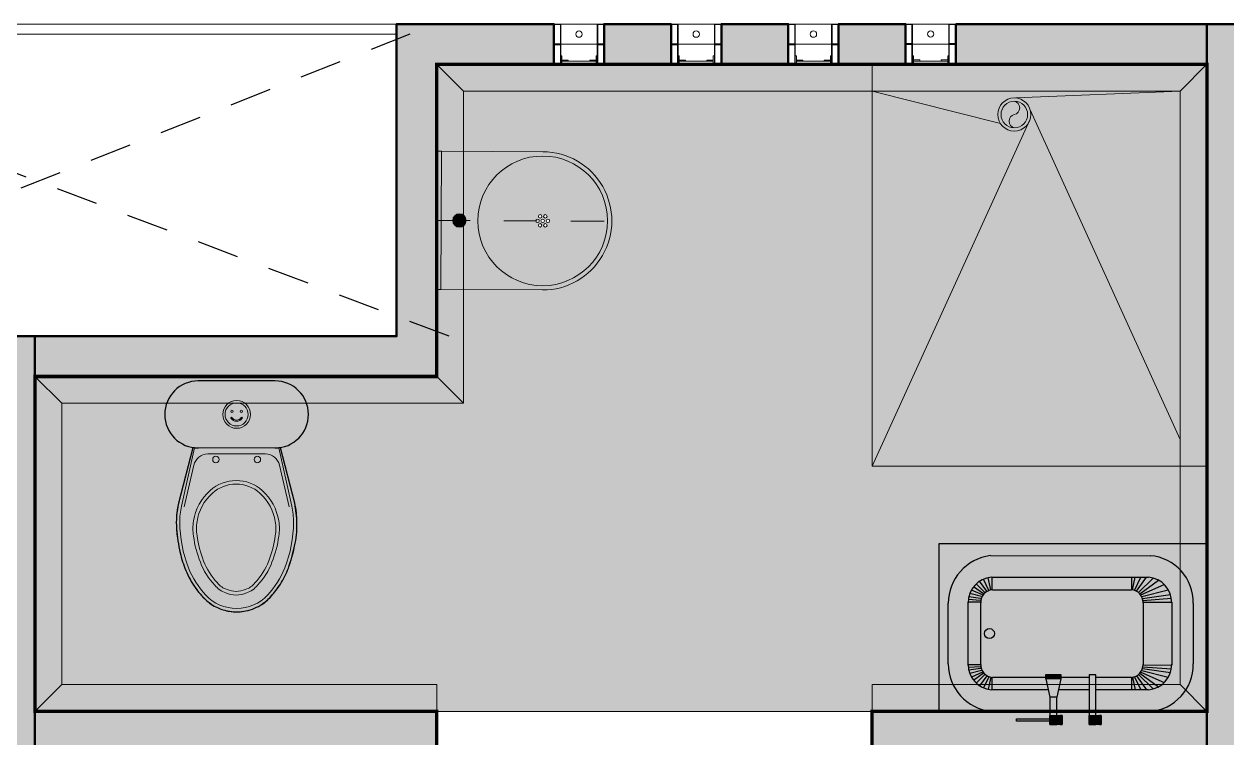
# Model space of a CAD drawing. Header units: metres. Extents: x 167 to 250, y 44 to 219.
# Drawn here: x 178.88 to 182.473, y 120.749 to 122.881 of the extents above; entities that cross this region are included whole.
import ezdxf

# ---------------------------------------------------------------- set-up
doc = ezdxf.new("R2010")
doc.units = ezdxf.units.M
doc.set_wipeout_variables(frame=1)
doc.linetypes.add('06-PT1-01$0$HIDDEN2', pattern=[0.1875, 0.125, -0.0625])
doc.linetypes.add('TRAZO_Y_PUNTO2', pattern=[0.5, 0.25, -0.125, 0, -0.125])
for name, color, linetype, lineweight in [('08', 8, 'Continuous', 0), ('A-MUEB-FIJO', 44, 'Continuous', 15), ('A-MURO', 7, 'Continuous', 50), ('A-PISO -ACHU', 55, 'Continuous', 0), ('A-PLAN-ACHU4', 251, 'Continuous', 5), ('A-PLAN-ACHU5', 252, 'Continuous', 5), ('A-PUER', 36, 'Continuous', 13), ('A_ACHURADO', 253, 'Continuous', 13), ('H_ACCESORIOS DESAGUES', 160, 'Continuous', 20), ('puntea', 253, '06-PT1-01$0$HIDDEN2', 25)]:
    doc.layers.add(name, color=color, linetype=linetype, lineweight=lineweight)
doc.layers.add('A_MOBILIARIO', color=8, linetype='Continuous')
pattern_1 = [(0, (0, -0.2311683247949077), (0, 6.985), [5.08, -1.905]), (90, (0, -0.2311683247949077), (-6.985, 4.277078946022131e-16), [5.08, -1.905])]
pattern_2 = [(0, (0, 0), (0, 6.985), [5.08, -1.905]), (90, (0, 0), (-6.985, 4.277078946022131e-16), [5.08, -1.905])]
pattern_3 = [(0, (4.547473508864641e-13, -0.6247219652223066), (0, 6.985), [5.08, -1.905]), (90, (4.547473508864641e-13, -0.6247219652223066), (-6.985, 4.277078946022131e-16), [5.08, -1.905])]

# ---------------------------------------------------------------- blocks, each defined once
blk = doc.blocks.new('lavam_sm-001-p')
blk.add_wipeout([(-1.27675647831893e-15, 0.20649999999999968), (0.31650000000000156, 0.20650000000000113), (0.34017075419539183, 0.20513884419051853), (0.3583018415805612, 0.20222476614023877), (0.3818019716322284, 0.19590278839502084), (0.3995119403340377, 0.1890800564892523), (0.4135855834023221, 0.18225432641073702), (0.4255789857651276, 0.17533974125808383), (0.4448239889367971, 0.16178752690905918), (0.45175885307535946, 0.1560361902404026), (0.4592701896627025, 0.14919424567883555), (0.4674947775288544, 0.14086457027589494), (0.47456565765235237, 0.13288151816911975), (0.4823371609014798, 0.12304586975651577), (0.4965001316339732, 0.10120376777449092), (0.5001758642155889, 0.09436856947446703), (0.5050488681076205, 0.08421148576848558), (0.5094720864871439, 0.07351206592661463), (0.5127186545495671, 0.06434663632823656), (0.5151247043887369, 0.056484305842309346), (0.5171406830447876, 0.048842259441202796), (0.5184457987380504, 0.04312939104661084), (0.5203935459562263, 0.03270583919419967), (0.5213470774295701, 0.026075369001499482), (0.5220721757135072, 0.019553275234995837), (0.5226131226520225, 0.012634503181087497), (0.5229121735682497, 0.006022009866424816), (0.5230000000000014, 1.3877787807814457e-15), (0.522537473590952, -0.013813380334234848), (0.5215805480799787, -0.024170618511242914), (0.5201394547195348, -0.03425233541717965), (0.5194341417612682, -0.03820973838719527), (0.5181662502667352, -0.04441816636641971), (0.5168172825360591, -0.050152131733048666), (0.5117106655989025, -0.06734275043710175), (0.5117106655989025, -0.06734275043710175), (0.5094207613924342, -0.0736466552109718), (0.5075416664067289, -0.07839216604062144), (0.5052923161181879, -0.08366427776972946), (0.5025418195688304, -0.08961412484379339), (0.5006985760791736, -0.0933441726644203), (0.4974481581566971, -0.09949881436328334), (0.4949433857275015, -0.10392404962330076), (0.4862159469685456, -0.11763820529305075), (0.48176535257822106, -0.1238128153189173), (0.4797810025269483, -0.1264182115590739), (0.4797810025269483, -0.1264182115590739), (0.47485618324702217, -0.13253516223038903), (0.4724253080607467, -0.1353866622166351), (0.4692633781490142, -0.13894459434069845), (0.46636901141037, -0.1420617098970668), (0.4626398017621418, -0.14589519642853854), (0.45639972115050165, -0.15188916360956023), (0.45368729190689283, -0.1543434382772811), (0.4478729976704476, -0.15932164160301776), (0.44322337147066515, -0.16304427963932883), (0.43265332808306123, -0.17073562714099394), (0.4258344818931331, -0.17518053850002824), (0.4222049014569994, -0.177394260921727), (0.4190894950570654, -0.17921396570562248), (0.4121453274124032, -0.18301426541167182), (0.40849738344519915, -0.18487490754355135), (0.39603175531644186, -0.1905700655829377), (0.39603175531644186, -0.1905700655829377), (0.3805579354146461, -0.19631309408802194), (0.375148606437772, -0.19799644179355053), (0.36519336293852367, -0.20067687062971823), (0.3566936721547915, -0.20255053374087306), (0.3504491610143413, -0.20369021691387573), (0.334847036770375, -0.2056833397281993), (0.334847036770375, -0.2056833397281993), (0.2306428930038713, -0.20649999999999868), (0.20677217048420626, -0.20649999999999874), (0.1906016796703982, -0.20649999999999885), (0.16470312500000206, -0.20649999999999896), (0.13901011454663068, -0.20649999999999902), (1.27675647831893e-15, -0.20649999999999968)])
h = blk.add_hatch(color=255)
h.dxf.hatch_style = 1
h.paths.add_polyline_path([(-1.27675647831893e-15, 0.2064999999999997), (0.01290624999999873, 0.2064999999999998), (0.0129062500000012, -0.2064999999999996), (1.27675647831893e-15, -0.2064999999999997)])
h = blk.add_hatch(color=255)
h.dxf.hatch_style = 1
edge = h.paths.add_edge_path()
edge.add_line((0.01290624999999873, 0.2064999999999998), (0.0129062500000012, -0.2064999999999996))
edge.add_line((0.0129062500000012, -0.2064999999999996), (0.316500000000003, -0.2064999999999983))
edge.add_arc((0.3165000000000016, 1.387778780781445e-15), 0.2064999999999997, 270.0000000000003, 450.0000000000003)
edge.add_line((0.3165000000000004, 0.2065000000000011), (0.01290624999999873, 0.2064999999999998))
edge = h.paths.add_edge_path(flags=16)
edge.add_arc((0.3165000000000017, 1.422473250300982e-15), 0.1935937499999997, 0, 360)
h = blk.add_hatch(color=255)
h.dxf.hatch_style = 1
edge = h.paths.add_edge_path()
edge.add_arc((0.3165000000000017, 1.422473250300982e-15), 0.1935937499999997, 0, 360)
edge = h.paths.add_edge_path(flags=16)
edge.add_arc((0.3087562500000016, 0.01341256844111277), 0.005162499999999992, 0, 360)
edge = h.paths.add_edge_path(flags=16)
edge.add_arc((0.3242437500000016, 0.01341256844111286), 0.005162499999999993, 0, 360)
edge = h.paths.add_edge_path(flags=17)
edge.add_arc((0.3319875000000017, 1.512678871051776e-15), 0.005162499999999993, 0, 360)
edge = h.paths.add_edge_path(flags=16)
edge.add_arc((0.3242437500000017, -0.01341256844110993), 0.005162499999999993, 0, 360)
edge = h.paths.add_edge_path(flags=16)
edge.add_arc((0.3087562500000017, -0.01341256844111002), 0.005162499999999993, 0, 360)
edge = h.paths.add_edge_path(flags=16)
edge.add_arc((0.3010125000000017, 1.325328735646281e-15), 0.005162499999999993, 0, 360)
edge = h.paths.add_edge_path(flags=17)
edge.add_arc((0.3165000000000017, 1.422473250300982e-15), 0.005162499999999993, 0, 360)
h = blk.add_hatch(color=253)
h.dxf.hatch_style = 1
edge = h.paths.add_edge_path()
edge.add_arc((0.06790625000000097, 3.348597095405037e-16), 0.02, 0, 360)
blk.add_lwpolyline([(-1.27675647831893e-15, 0.2064999999999997), (0.01290624999999873, 0.2064999999999998), (0.0129062500000012, -0.2064999999999996), (1.27675647831893e-15, -0.2064999999999997)], close=True)
blk.add_lwpolyline([(0.01290624999999873, 0.2064999999999998), (0.0129062500000012, -0.2064999999999996), (0.3165000000000029, -0.2064999999999983, 0.9999999999999999), (0.3165000000000004, 0.2065000000000011)], format="xyb", close=True)
at = {"color": 252, "linetype": 'TRAZO_Y_PUNTO2', "ltscale": 0.1}
blk.add_lwpolyline([(0, 0), (0.5820133977211999, 0.0007875141848143463)], dxfattribs=at)
for centre, radius in [((0.3165000000000017, 1.422473250300982e-15), 0.1935937499999997), ((0.06790625000000097, 3.348597095405037e-16), 0.02)]:
    blk.add_circle(centre, radius)
at = {"color": 251, "lineweight": 0}
for centre, radius in [((0.3010125000000017, 1.325328735646281e-15), 0.005162499999999993), ((0.3087562500000016, 0.01341256844111277), 0.005162499999999992), ((0.3165000000000017, 1.422473250300982e-15), 0.005162499999999993), ((0.3242437500000016, 0.01341256844111286), 0.005162499999999993), ((0.3319875000000017, 1.512678871051776e-15), 0.005162499999999993), ((0.3087562500000017, -0.01341256844111002), 0.005162499999999993), ((0.3242437500000017, -0.01341256844110993), 0.005162499999999993)]:
    blk.add_circle(centre, radius, dxfattribs=at)
blk = doc.blocks.new('Ventana')
at = {"layer": 'A-PLAN-ACHU4', "lineweight": 0}
blk.add_lwpolyline([(70.01134361059218, 22.30446699201386), (70.01134361059218, 22.18446699201385), (69.86134361059217, 22.18446699201385), (69.86134361059217, 22.30446699201386)], close=True, dxfattribs=at)
at = {"layer": 'A-PLAN-ACHU5', "lineweight": 0}
for points in [[(69.86134402153235, 22.24446699201391), (69.86134473654525, 22.30446699201386), (69.88215901050003, 22.30446699201386), (69.88215829548713, 22.24446699201391)], [(69.8628440215322, 22.24596699201376), (69.8628447365451, 22.30296699201401), (69.88065901050018, 22.30296699201401), (69.88065829548728, 22.24596699201376)], [(69.9905308914555, 22.24446699201391), (69.99053103452948, 22.30446699201386), (69.8821584385611, 22.30446699201386), (69.88215829548713, 22.24446699201391)], [(69.90755901050002, 22.30446699201386), (69.88215901050003, 22.30446699201386), (69.88215901050003, 22.27906699201387), (69.88535901050014, 22.27906699201387), (69.88535901050014, 22.30126699201375), (69.90755901050002, 22.30126699201375)], [(69.88535901049968, 22.29496699201374), (69.90435901049992, 22.29496699201374), (69.90435901049992, 22.29176699201409), (69.88535901049968, 22.29176699201409)], [(69.9651316228184, 22.30445149074714), (69.9905316228184, 22.30445149074714), (69.9905316228184, 22.27905149074715), (69.98733162281829, 22.27905149074715), (69.98733162281829, 22.30125149074703), (69.9651316228184, 22.30125149074703)], [(69.98733162281874, 22.29495149074702), (69.96833162281851, 22.29495149074702), (69.96833162281851, 22.29175149074737), (69.98733162281874, 22.29175149074737)], [(70.01134516541029, 22.24446699201391), (70.01134473654534, 22.30446699201386), (69.99053046259056, 22.30446699201386), (69.9905308914555, 22.24446699201391)], [(70.00984516541044, 22.24596699201376), (70.00984473654549, 22.30296699201401), (69.9920304625904, 22.30296699201401), (69.99203089145536, 22.24596699201376)], [(69.86134330651944, 22.18446699201397), (69.86134402153235, 22.24446699201391), (69.88215829548713, 22.24446699201391), (69.88215758047423, 22.18446699201397)], [(69.8628433065193, 22.18596699201382), (69.8628440215322, 22.24296699201406), (69.88065829548728, 22.24296699201406), (69.88065758047438, 22.18596699201382)], [(69.9905301764426, 22.18446699201397), (69.99053031951658, 22.24446699201391), (69.8821577235482, 22.24446699201391), (69.88215758047423, 22.18446699201397)], [(70.01134445039739, 22.18446699201397), (70.01134402153244, 22.24446699201391), (69.99052974757765, 22.24446699201391), (69.9905301764426, 22.18446699201397)], [(70.00984445039754, 22.18596699201382), (70.00984402153259, 22.24296699201406), (69.9920297475775, 22.24296699201406), (69.99203017644246, 22.18596699201382)]]:
    blk.add_lwpolyline(points, close=True, dxfattribs=at)
at = {"layer": 'A-PLAN-ACHU5', "lineweight": 0, "elevation": -1.201708993585166e-09}
blk.add_lwpolyline([(69.88535901050014, 22.30126699201375), (69.98733162281829, 22.30125149074703), (69.98733162281829, 22.29495149074702), (69.88535901050014, 22.29496699201374)], close=True, dxfattribs=at)
at = {"layer": 'A-PLAN-ACHU5', "lineweight": 0}
blk.add_circle((69.93634473654552, 22.21423897682345), 0.009524999999939611, dxfattribs=at)
blk = doc.blocks.new('sifon')
at = {"lineweight": 0, "transparency": 33554508}
blk.add_hatch(color=252, dxfattribs=at).paths.add_polyline_path([(0, 0, -0.8103451215678315), (2.916005458218996e-07, 0.0397030834723059, -1), (-2.781627329371523e-07, -0.03970308336032569, 0.7863031093906079)])
at = {"color": 252, "lineweight": 0}
for centre, radius in [((0, -8.041862453733728e-10), 0.04945932076248262), ((0, 0), 0.03970308854337931)]:
    blk.add_circle(centre, radius, dxfattribs=at)
for centre, radius, start, end in [((0.004205665318376355, 0.01985151200499217, 2.61930414847953e-06), 0.02029212177329212, 101.9607780547418, 258.038420754303), ((-0.004818817280992274, -0.01985152241929606, 2.61930414847953e-06), 0.02042800631120464, 283.6434388831337, 76.35575910364949)]:
    blk.add_arc(centre, radius, start, end, dxfattribs=at)
blk = doc.blocks.new('LAVACOLAS PLANTA')
at = {"layer": 'A_MOBILIARIO', "true_color": 0xffffff}
h = blk.add_hatch(color=7, dxfattribs=at)
h.dxf.hatch_style = 1
h.paths.add_polyline_path([(3251.488809055902, 1626.758733589742), (3251.481363411084, 1626.758733589742), (3251.481363411084, 1626.723733589743), (3251.488809055902, 1626.723733589743)])
h = blk.add_hatch(dxfattribs=at)
h.set_pattern_fill('ANGLE')
h.set_pattern_definition(pattern_1)
h.paths.add_polyline_path([(3251.488809055902, 1626.717760152308), (3251.481363411083, 1626.717760152308), (3251.481363411083, 1626.682760152308), (3251.488809055902, 1626.682760152308)])
h = blk.add_hatch(dxfattribs=at)
h.set_pattern_fill('ANGLE')
h.set_pattern_definition(pattern_3)
h.paths.add_polyline_path([(3251.488809055902, 1626.717760152311), (3251.481363411084, 1626.717760152311), (3251.481363411084, 1626.682760152311), (3251.488809055902, 1626.682760152311)])
h = blk.add_hatch(color=7, dxfattribs=at)
h.dxf.hatch_style = 1
h.paths.add_polyline_path([(3251.502727326055, 1626.758733589742), (3251.488809055902, 1626.758733589742), (3251.488809055902, 1626.723733589743), (3251.502727326055, 1626.723733589743)])
h = blk.add_hatch(dxfattribs=at)
h.set_pattern_fill('ANGLE')
h.set_pattern_definition(pattern_1)
h.paths.add_polyline_path([(3251.502727326055, 1626.717760152308), (3251.488809055902, 1626.717760152308), (3251.488809055902, 1626.682760152308), (3251.502727326055, 1626.682760152308)])
h = blk.add_hatch(dxfattribs=at)
h.set_pattern_fill('ANGLE')
h.set_pattern_definition(pattern_3)
h.paths.add_polyline_path([(3251.502727326055, 1626.717760152311), (3251.488809055902, 1626.717760152311), (3251.488809055902, 1626.682760152311), (3251.502727326055, 1626.682760152311)])
h = blk.add_hatch(color=7, dxfattribs=at)
h.dxf.hatch_style = 1
h.paths.add_polyline_path([(3251.529674130101, 1626.758733589742), (3251.502727326055, 1626.758733589742), (3251.502727326055, 1626.723733589743), (3251.529674130101, 1626.723733589743)])
h = blk.add_hatch(color=7, dxfattribs=at)
h.dxf.hatch_style = 1
h.paths.add_polyline_path([(3251.529674130101, 1626.723733589743), (3251.502727326055, 1626.723733589743), (3251.502727326055, 1626.561233589742), (3251.529674130101, 1626.561233589742)])
h = blk.add_hatch(dxfattribs=at)
h.set_pattern_fill('ANGLE')
h.set_pattern_definition(pattern_1)
h.paths.add_polyline_path([(3251.529674130101, 1626.717760152308), (3251.502727326055, 1626.717760152308), (3251.502727326055, 1626.682760152308), (3251.529674130101, 1626.682760152308)])
h = blk.add_hatch(dxfattribs=at)
h.set_pattern_fill('ANGLE')
h.set_pattern_definition(pattern_3)
h.paths.add_polyline_path([(3251.529674130101, 1626.717760152311), (3251.502727326055, 1626.717760152311), (3251.502727326055, 1626.682760152311), (3251.529674130101, 1626.682760152311)])
h = blk.add_hatch(color=7, dxfattribs=at)
h.dxf.hatch_style = 1
h.paths.add_polyline_path([(3251.64537983328, 1626.758733589742), (3251.637934188462, 1626.758733589742), (3251.637934188462, 1626.723733589743), (3251.64537983328, 1626.723733589743)])
h = blk.add_hatch(dxfattribs=at)
h.set_pattern_fill('ANGLE')
h.set_pattern_definition(pattern_1)
h.paths.add_polyline_path([(3251.64537983328, 1626.717760152308), (3251.637934188461, 1626.717760152308), (3251.637934188461, 1626.682760152308), (3251.64537983328, 1626.682760152308)])
h = blk.add_hatch(dxfattribs=at)
h.set_pattern_fill('ANGLE')
h.set_pattern_definition(pattern_3)
h.paths.add_polyline_path([(3251.64537983328, 1626.717760152311), (3251.637934188462, 1626.717760152311), (3251.637934188462, 1626.682760152311), (3251.64537983328, 1626.682760152311)])
h = blk.add_hatch(color=7, dxfattribs=at)
h.dxf.hatch_style = 1
h.paths.add_polyline_path([(3251.659298103433, 1626.758733589742), (3251.64537983328, 1626.758733589742), (3251.64537983328, 1626.723733589743), (3251.659298103433, 1626.723733589743)])
h = blk.add_hatch(dxfattribs=at)
h.set_pattern_fill('ANGLE')
h.set_pattern_definition(pattern_1)
h.paths.add_polyline_path([(3251.659298103433, 1626.717760152308), (3251.64537983328, 1626.717760152308), (3251.64537983328, 1626.682760152308), (3251.659298103433, 1626.682760152308)])
h = blk.add_hatch(dxfattribs=at)
h.set_pattern_fill('ANGLE')
h.set_pattern_definition(pattern_3)
h.paths.add_polyline_path([(3251.659298103433, 1626.717760152311), (3251.64537983328, 1626.717760152311), (3251.64537983328, 1626.682760152311), (3251.659298103433, 1626.682760152311)])
h = blk.add_hatch(color=7, dxfattribs=at)
h.dxf.hatch_style = 1
h.paths.add_polyline_path([(3251.686244907479, 1626.758733589742), (3251.659298103433, 1626.758733589742), (3251.659298103433, 1626.723733589743), (3251.686244907479, 1626.723733589743)])
h = blk.add_hatch(color=7, dxfattribs=at)
h.dxf.hatch_style = 1
h.paths.add_polyline_path([(3251.686244907479, 1626.723733589743), (3251.659298103433, 1626.723733589743), (3251.659298103433, 1626.649681158688), (3251.686244907479, 1626.649681158688)])
h = blk.add_hatch(dxfattribs=at)
h.set_pattern_fill('ANGLE')
h.set_pattern_definition(pattern_1)
h.paths.add_polyline_path([(3251.686244907479, 1626.717760152308), (3251.659298103433, 1626.717760152308), (3251.659298103433, 1626.682760152308), (3251.686244907479, 1626.682760152308)])
h = blk.add_hatch(dxfattribs=at)
h.set_pattern_fill('ANGLE')
h.set_pattern_definition(pattern_3)
h.paths.add_polyline_path([(3251.686244907479, 1626.717760152311), (3251.659298103433, 1626.717760152311), (3251.659298103433, 1626.682760152311), (3251.686244907479, 1626.682760152311)])
h = blk.add_hatch(color=7, dxfattribs=at)
h.dxf.hatch_style = 1
h.paths.add_polyline_path([(3251.819531198038, 1626.745407284534), (3251.686244907479, 1626.745407284534), (3251.686244907479, 1626.737059894951), (3251.819531198038, 1626.737059894951)])
h = blk.add_hatch(color=7, dxfattribs=at)
h.dxf.hatch_style = 1
h.paths.add_polyline_path([(3251.921708842788, 1626.706955895796), (3251.28642775508, 1626.707017299857, 0.3962541799011419), (3251.113096587114, 1626.517290187227), (3251.113096587114, 1626.274465452108, 0.3952630296530321), (3251.285489396937, 1626.08450880168), (3251.92448017197, 1626.084389128555, 0.3776741057271244), (3252.093326269208, 1626.276038848499), (3252.09334068335, 1626.515688733965, 0.3829109296517303)])
h = blk.add_hatch(dxfattribs=at)
h.set_pattern_fill('ANGLE')
h.set_pattern_definition(pattern_2)
h.paths.add_polyline_path([(3252.063334069543, 1626.522146810148, 0.3865215948095206), (3251.92448017197, 1626.670561256979), (3251.290656676982, 1626.670724622117, 0.3949233594127352), (3251.149572969183, 1626.519961618757), (3251.149572969183, 1626.271488766777, 0.390683330516218), (3251.288442669099, 1626.120889128555), (3251.92448017197, 1626.120889128555, 0.3948568406460685), (3252.063334069543, 1626.273673958168)])
h = blk.add_hatch(dxfattribs=at)
h.set_pattern_fill('ANGLE')
h.set_pattern_definition(pattern_2)
h.paths.add_polyline_path([(3252.063334069543, 1626.517290187195, 0.3957491710551744), (3251.92448017197, 1626.670561256979), (3251.289199084255, 1626.67062266104, 0.3972311431079816), (3251.149596587114, 1626.517290187118), (3251.149596587114, 1626.274160198339, 0.3957872193785741), (3251.288442669102, 1626.120889128555), (3251.92448017197, 1626.120889128555, 0.3948568405847457), (3252.063334069543, 1626.273673958136)])
h = blk.add_hatch(dxfattribs=at)
h.set_pattern_fill('ANGLE')
h.set_pattern_definition(pattern_1)
h.paths.add_polyline_path([(3251.529674130101, 1626.682760152308), (3251.502727326055, 1626.682760152308), (3251.502727326055, 1626.520260152308), (3251.529674130101, 1626.520260152308)])
h = blk.add_hatch(dxfattribs=at)
h.set_pattern_fill('ANGLE')
h.set_pattern_definition(pattern_3)
h.paths.add_polyline_path([(3251.529674130101, 1626.682760152311), (3251.502727326055, 1626.682760152311), (3251.502727326055, 1626.520260152311), (3251.529674130101, 1626.520260152311)])
h = blk.add_hatch(dxfattribs=at)
h.set_pattern_fill('ANGLE')
h.set_pattern_definition(pattern_1)
h.paths.add_polyline_path([(3251.686244907479, 1626.682760152308), (3251.659298103433, 1626.682760152308), (3251.659298103433, 1626.608707721253), (3251.686244907479, 1626.608707721253)])
h = blk.add_hatch(dxfattribs=at)
h.set_pattern_fill('ANGLE')
h.set_pattern_definition(pattern_3)
h.paths.add_polyline_path([(3251.686244907479, 1626.682760152311), (3251.659298103433, 1626.682760152311), (3251.659298103433, 1626.608707721257), (3251.686244907479, 1626.608707721257)])
h = blk.add_hatch(dxfattribs=at)
h.set_pattern_fill('ANGLE')
h.set_pattern_definition(pattern_1)
h.paths.add_polyline_path([(3251.819531198037, 1626.7044338471), (3251.686244907479, 1626.7044338471), (3251.686244907479, 1626.696086457516), (3251.819531198037, 1626.696086457516)])
h = blk.add_hatch(dxfattribs=at)
h.set_pattern_fill('ANGLE')
h.set_pattern_definition(pattern_3)
h.paths.add_polyline_path([(3251.819531198038, 1626.704433847103), (3251.686244907479, 1626.704433847103), (3251.686244907479, 1626.696086457519), (3251.819531198038, 1626.696086457519)])
h = blk.add_hatch(color=7, dxfattribs=at)
h.dxf.hatch_style = 1
h.paths.add_polyline_path([(3251.686244907479, 1626.649681158688), (3251.659298103433, 1626.649681158688), (3251.643352947874, 1626.576229949667), (3251.702190063039, 1626.576229949667)])
h = blk.add_hatch(dxfattribs=at)
h.set_pattern_fill('ANGLE')
h.set_pattern_definition(pattern_1)
h.paths.add_polyline_path([(3251.686244907479, 1626.608707721253), (3251.659298103433, 1626.608707721253), (3251.643352947873, 1626.535256512232), (3251.702190063038, 1626.535256512232)])
h = blk.add_hatch(dxfattribs=at)
h.set_pattern_fill('ANGLE')
h.set_pattern_definition(pattern_3)
h.paths.add_polyline_path([(3251.686244907479, 1626.608707721257), (3251.659298103433, 1626.608707721257), (3251.643352947874, 1626.535256512235), (3251.702190063039, 1626.535256512235)])
h = blk.add_hatch(color=7, dxfattribs=at)
h.dxf.hatch_style = 1
h.paths.add_polyline_path([(3251.702190063039, 1626.576229949667), (3251.643352947874, 1626.576229949667), (3251.643352947874, 1626.560131214347), (3251.702190063039, 1626.560131214347)])
h = blk.add_hatch(dxfattribs=at)
h.set_pattern_fill('ANGLE')
h.set_pattern_definition(pattern_1)
h.paths.add_polyline_path([(3251.702190063038, 1626.535256512232), (3251.643352947873, 1626.535256512232), (3251.643352947873, 1626.519157776912), (3251.702190063038, 1626.519157776912)])
h = blk.add_hatch(dxfattribs=at)
h.set_pattern_fill('ANGLE')
h.set_pattern_definition(pattern_3)
h.paths.add_polyline_path([(3251.702190063039, 1626.535256512235), (3251.643352947874, 1626.535256512235), (3251.643352947874, 1626.519157776915), (3251.702190063039, 1626.519157776915)])
at = {"layer": 'A_MOBILIARIO'}
for points in [[(3251.529674130101, 1626.758733589742), (3251.529674130101, 1626.723733589743), (3251.481363411084, 1626.723733589743), (3251.481363411084, 1626.758733589742)], [(3251.481363411084, 1626.758733589742), (3251.481363411084, 1626.723733589743), (3251.488809055902, 1626.723733589743), (3251.488809055902, 1626.758733589742)], [(3251.529674130101, 1626.561233589742), (3251.529674130101, 1626.758733589742), (3251.502727326055, 1626.758733589742), (3251.502727326055, 1626.561233589742)], [(3251.637934188462, 1626.758733589742), (3251.637934188462, 1626.723733589743), (3251.64537983328, 1626.723733589743), (3251.64537983328, 1626.758733589742)], [(3251.686244907479, 1626.758733589742), (3251.686244907479, 1626.723733589743), (3251.637934188462, 1626.723733589743), (3251.637934188462, 1626.758733589742)], [(3251.819531198038, 1626.737059894951), (3251.686244907479, 1626.737059894951), (3251.686244907479, 1626.745407284534), (3251.819531198038, 1626.745407284534)], [(3251.643352947874, 1626.576229949667), (3251.702190063039, 1626.576229949667), (3251.702190063039, 1626.560131214347), (3251.643352947874, 1626.560131214347)]]:
    blk.add_lwpolyline(points, close=True, dxfattribs=at)
for points in [[(3251.686244907479, 1626.649681158688), (3251.686244907479, 1626.758733589742), (3251.659298103433, 1626.758733589742), (3251.659298103433, 1626.649681158688)], [(3251.28642775508, 1626.707017299857), (3251.502727326055, 1626.706996393093)], [(3251.529674130101, 1626.706993788508), (3251.659298103433, 1626.706981259505)], [(3251.686244907479, 1626.706978654921), (3251.921708842794, 1626.706955895796)], [(3251.292488247403, 1626.620725192769), (3251.502727326055, 1626.620725192769)], [(3251.340434783623, 1626.564899540717), (3251.299779276669, 1626.62072519277)], [(3251.348514549334, 1626.56840824264), (3251.322701846333, 1626.62072519277)], [(3251.356237814916, 1626.570342426143), (3251.344995851101, 1626.62072519277)], [(3251.360616974526, 1626.570889128557), (3251.360616974526, 1626.62072519277)], [(3251.529674130101, 1626.620725192769), (3251.653012197631, 1626.620725192769)], [(3251.643352947874, 1626.576229949667), (3251.659298103433, 1626.649681158688)], [(3251.659298103433, 1626.649681158688), (3251.686244907479, 1626.649681158688)], [(3251.702190063039, 1626.576229949667), (3251.686244907479, 1626.649681158688)], [(3251.692530813281, 1626.620725192769), (3251.920434593662, 1626.62072519277)], [(3251.918758244062, 1626.570889128557), (3251.918758244062, 1626.62072519277)], [(3251.923137403673, 1626.570342426143), (3251.933928813837, 1626.618705960204)], [(3251.319419725425, 1626.543536272219), (3251.213199682643, 1626.570651843194)], [(3251.323394719639, 1626.549967418841), (3251.229490138252, 1626.591752408954)], [(3251.326883536905, 1626.554265354364), (3251.252642461441, 1626.608920898439)], [(3251.332930775798, 1626.559938690072), (3251.273860550486, 1626.617437598678)], [(3251.360616974526, 1626.570889128557), (3251.502727326055, 1626.570889128557)], [(3251.529674130101, 1626.570889128557), (3251.643352947874, 1626.570889128557)], [(3251.659298103433, 1626.576229949667), (3251.686244907479, 1626.576229949667)], [(3251.702190063039, 1626.570889128557), (3251.916389015363, 1626.570889128557)], [(3251.930860669254, 1626.56840824264), (3251.952676303137, 1626.612623969672)], [(3251.938940434965, 1626.564899540717), (3251.967751963683, 1626.604461767284)], [(3251.946444442791, 1626.559938690072), (3251.981267922947, 1626.593835836939)], [(3251.952491681684, 1626.554265354364), (3251.991375460428, 1626.582891206963)], [(3251.314362374535, 1626.528427645419), (3251.200930988517, 1626.53647627317)], [(3251.316017272281, 1626.535314516717), (3251.204689797048, 1626.55171677371)], [(3251.95598049895, 1626.549967418841), (3252.000279589713, 1626.569679311938)], [(3251.959955493164, 1626.543536272219), (3252.006890795547, 1626.555517791805)], [(3251.963357946307, 1626.535314516717), (3252.010848402841, 1626.542311447809)], [(3251.965012844054, 1626.528427645419), (3252.012653386642, 1626.531808023695)], [(3251.113096587114, 1626.274160198339), (3251.113096587114, 1626.517290187195)], [(3251.199572969183, 1626.269701358811), (3251.199572969183, 1626.521749026722)], [(3251.313671920346, 1626.521232285072), (3251.199588771526, 1626.521749026722)], [(3251.313664104758, 1626.267010566494), (3251.313664104758, 1626.519058234405)], [(3251.963334069543, 1626.521749026718), (3251.963334069543, 1626.269701358821)], [(3251.965703298243, 1626.521232285072), (3252.013334069543, 1626.521448029497)], [(3252.013334069543, 1626.521749026718), (3252.013334069543, 1626.269701358821)], [(3252.093334069543, 1626.517290187195), (3252.093334069543, 1626.274160198339)], [(3251.313671920346, 1626.270218100461), (3251.199588771526, 1626.269701358811)], [(3251.314362374535, 1626.263022740114), (3251.200930988517, 1626.254974112363)], [(3251.316017272281, 1626.256135868816), (3251.204689797048, 1626.239733611823)], [(3251.319419725425, 1626.247914113314), (3251.213199682643, 1626.220798542339)], [(3251.323394719639, 1626.241482966692), (3251.229490138252, 1626.199697976579)], [(3251.326883536905, 1626.237185031169), (3251.252642461441, 1626.182529487094)], [(3251.952491681684, 1626.237185031169), (3251.991375460425, 1626.208559178573)], [(3251.95598049895, 1626.241482966692), (3252.00027958971, 1626.221771073597)], [(3251.959955493164, 1626.247914113314), (3252.006890795545, 1626.235932593728)], [(3251.963357946307, 1626.256135868816), (3252.01084840284, 1626.249138937725)], [(3251.965012844054, 1626.263022740114), (3252.012653386641, 1626.259642361838)], [(3251.965703298243, 1626.270218100461), (3252.013334069543, 1626.270002356036)], [(3251.332930775798, 1626.231511695461), (3251.273860550486, 1626.174012786855)], [(3251.340434783623, 1626.226550844816), (3251.299779276669, 1626.170725192763)], [(3251.348514549334, 1626.223042142893), (3251.322701846333, 1626.170725192763)], [(3251.356237814916, 1626.22110795939), (3251.344995851101, 1626.170725192763)], [(3251.360616974526, 1626.170889128557), (3251.360616974526, 1626.22072519277)], [(3251.916389015363, 1626.220561256983), (3251.360616974526, 1626.220561256983)], [(3251.918758244062, 1626.170889128557), (3251.918758244062, 1626.22072519277)], [(3251.923137403673, 1626.22110795939), (3251.933928813835, 1626.172744425336)], [(3251.930860669254, 1626.223042142893), (3251.952676303134, 1626.178826415866)], [(3251.938940434965, 1626.226550844816), (3251.96775196368, 1626.186988618253)], [(3251.946444442791, 1626.231511695461), (3251.981267922944, 1626.197614548598)], [(3251.920434593663, 1626.17072519277), (3251.292488247403, 1626.17072519277)], [(3251.92448017197, 1626.084389128555), (3251.285489396937, 1626.08450880168)]]:
    blk.add_lwpolyline(points, dxfattribs=at)
blk.add_circle((3251.928257840375, 1626.39572519277), 0.01994055820819085, dxfattribs=at)
for centre, radius, start, end in [((3251.300667516412, 1626.51996849329), 0.1875900499522647, 94.35344946193592, 180.8180649748257), ((3251.900957276529, 1626.515694954262), 0.1923834069206815, 0.4750989873229614, 83.80770428181518), ((3251.300668005079, 1626.51996161876), 0.1010950358958723, 94.64096449355192, 181.01306921481), ((3251.912254835991, 1626.51996161876), 0.1010950358958723, 358.9869307851894, 85.35903550644808), ((3251.364751153899, 1626.51996161876), 0.05109503589587228, 94.64096449355192, 181.01306921481), ((3251.912254835991, 1626.51996161876), 0.05109503589587228, 358.9869307851894, 85.35903550644808), ((3251.300668005078, 1626.271488766776), 0.1875950358950691, 178.9869307850569, 265.3590355067455), ((3251.300668005079, 1626.27148876678), 0.1010950358958723, 178.9869307851894, 265.3590355064481), ((3251.364751153899, 1626.27148876678), 0.05109503589587228, 178.9869307851894, 265.3590355064481), ((3251.912254835991, 1626.27148876678), 0.05109503589587228, 274.6409644935519, 1.013069214810563), ((3251.912254835991, 1626.27148876678), 0.1010950358958723, 274.6409644935519, 1.013069214810563), ((3251.900136669998, 1626.276038848499), 0.1931895992103841, 277.2389902416414, 359.6001396561266)]:
    blk.add_arc(centre, radius, start, end, dxfattribs=at)
blk = doc.blocks.new('Baño Niño')
at = {"layer": 'A_ACHURADO', "true_color": 0xffffff}
h = blk.add_hatch(color=7, dxfattribs=at)
h.dxf.hatch_style = 1
h.paths.add_polyline_path([(0.08289109131033001, -0.004999999999995453), (-0.08289109131033001, -0.004999999999995453, 1), (-0.08289109131033001, -0.1502469620919555), (0.08289109131033001, -0.1502469620919555, 1)])
h.paths.add_polyline_path([(0.09466117196586765, -0.1502469620919555), (-0.09466117196564028, -0.1502469620919555), (-0.1256632046791997, -0.269631320723421, 0.0416324896146689), (-0.1301735984418457, -0.3001473812220521, 0.0153511108735264), (-0.1305145723564216, -0.3112506025616597, 0.0122928931194689), (-0.130075315189883, -0.3251614257861398, 0.0387095544781652), (-0.1223147678438299, -0.3769431205536031, 0.032417480632513), (-0.1112616473871082, -0.4119070128294307, 0.0043664945341509), (-0.1100239664187079, -0.4150081656407045, 0.0509496966792709), (-0.08955280633032259, -0.452452672042666, 0.0339710930955911), (-0.07323549879000435, -0.4726278622863501, 0.0120342208872102), (-0.06758410165500628, -0.4783167843835593, 0.0786904748107719), (-0.041813651764536, -0.4956411826834076, 0.0617627133592609), (-0.01548443265772548, -0.5036624232035816, 0.0391778677088779), (0, -0.5048775824664195, 0.0391092101400729), (0.01545754596362081, -0.5036666655055333, 0.0892240111144442), (0.05135420083842046, -0.4905612195683651, 0.0680021215734337), (0.07226034148503713, -0.4736710121054718, 0.0037972746069387), (0.07423510509896425, -0.4715421465307588, 0.0300575313076996), (0.09473837126466611, -0.4446690977240297, 0.050848980849697), (0.1120127441664716, -0.4099443876170756, 0.0278825290775489), (0.1254808984742466, -0.3624572873917913, 0.0432833423455236), (0.1304853927101801, -0.3137936868362752, 0.0465881070145885), (0.125663204681814, -0.2696313207233056)])
for points in [[(0.08289109131033001, -0.1502469620919555, 0.9999999999999998), (0.08289109131033001, -0.004999999999995453), (-0.08289109131033001, -0.004999999999995453, 0.9999999999999998), (-0.08289109131033001, -0.1502469620919555)], [(-0.09104979412211378, -0.1502469620919555), (-0.09466117196564028, -0.1502469620919555), (-0.1256632046791992, -0.2696313207234198, 0.075478153132143), (-0.1300753151899698, -0.3251614257849269, 0.0387095544798527), (-0.1223147678435907, -0.3769431205546425, 0.0431157105928725), (-0.1100239664190212, -0.4150081656399607, 0.0509496966738346), (-0.0895528063333586, -0.4524526720382482, 0.0510527629997104), (-0.06758410165502937, -0.4783167843835372, 0.0866036059809153), (-0.04181365176771124, -0.4956411826819931, 0.0617627133679595), (-0.01548443265733113, -0.5036624232036502, 0.0863199781761012), (0.01545754596099869, -0.503666665505989, 0.0892240111228408), (0.05135420083922781, -0.4905612195678942, 0.0829195261849303), (0.07423510509829612, -0.471542146531533, 0.0300575313072529), (0.09473837126381568, -0.4446690977252957, 0.0649092108392022), (0.1119739615013486, -0.4100567898426561, 0.0279496961954184), (0.1254808984740521, -0.3624572873926581, 0.0591341709800925), (0.1304853927101703, -0.3137936868356519, 0.0465881070139344), (0.125663204681814, -0.2696313207233061), (0.09466117196586765, -0.1502469620919555), (0.0910497941245012, -0.1502469620919555)]]:
    blk.add_lwpolyline(points, format="xyb")
at = {"layer": '08'}
for p, q in [((-0.09466117196564028, -0.1502469620919555), (-0.1256632046793129, -0.2696313207233061)), ((-0.1195518862909921, -0.2760343116765398), (-0.09104979412211378, -0.1502469620919555)), ((-0.09466117196564028, -0.1502469620919555), (0.09466117196586765, -0.1502469620919555)), ((0.08637867418769929, -0.1502469620919555), (-0.08637867418769929, -0.1502469620919555)), ((0.1195518862909921, -0.2760343116765398), (0.0910497941245012, -0.1502469620919555)), ((-0.06251744434837292, -0.1631145778455902), (0.06251744434837292, -0.1631145778455902)), ((-0.1135518579654899, -0.277277345433049), (-0.092517585980886, -0.1875365894321703)), ((0.1135518579654899, -0.277277345433049), (0.092517585980886, -0.1875365894321703))]:
    blk.add_line(p, q, dxfattribs=at)
blk.add_lwpolyline([(-0.01226467565425082, -0.08587398886004394, -0.9999999999999996), (-0.0100973310018162, -0.0844160054208487, 0.5325053917523974), (0.0100973310018162, -0.0844160054208487, -0.9999999999999998), (0.01226467565425082, -0.08587398886004394, -0.5325053917521805)], format="xyb", close=True, dxfattribs=at)
for centre, radius in [((0, -0.07762348104586181), 0.03), ((0, -0.07762348104586181), 0.025), ((-0.0100973310018162, -0.07083095667087491), 0.0026121061523554), ((0.0100973310018162, -0.07083095667087491), 0.0026121061523554), ((-0.04491691057762637, -0.1751240202580675), 0.0069102939350133), ((0.04491691057751268, -0.1751240202580675), 0.0069102939350133)]:
    blk.add_circle(centre, radius, dxfattribs=at)
for centre, radius, start, end in [((-0.06251744434837292, -0.1937517582144892), 0.0306371803694953, 90, 168.2955351116931), ((0.06251744434837292, -0.1937517582144892), 0.0306371803694953, 11.70446488830689, 90), ((-0.0007437369235958613, -0.3054734454522077), 0.0848976957198908, 90.22000948179961, 132.0881282500408), ((-0.0007437369233684876, -0.3054734454517529), 0.0772689808245328, 90.22000948172794, 132.1142734876586), ((-0.00139573092064893, -0.3054734454517529), 0.0772689808245328, 47.88572651234133, 89.77999051827207), ((-0.001395730920421556, -0.3054734454522077), 0.0848976957198908, 47.91187174995912, 89.77999051820039), ((0.01459641376754917, -0.3239678880752308), 0.1089094844438835, 131.5556312829458, 171.5983542170417), ((0.01459641376732179, -0.3239678880776182), 0.1012807695502834, 131.5354686698659, 171.668249912943), ((-0.01673588161270345, -0.3239678880742076), 0.1012807695485414, 8.33175008523296, 48.46453132831109), ((-0.01673588161156658, -0.3239678880752308), 0.1089094844438835, 8.401645782958264, 48.44436871705418), ((0.05043444072214243, -0.3112506025314588), 0.1809490130785641, 166.7026000261588, 180), ((0.05043444072214243, -0.3112506025314588), 0.1735959058058776, 168.2955351116931, 180), ((-0.05043444071964132, -0.3112506025314588), 0.1735959058058776, 0, 11.70446488830689), ((-0.05043444071964132, -0.3112506025314588), 0.1809490130785641, 0, 13.29739997384115), ((0.1525660750321549, -0.3092742113869917), 0.2830875466141366, 180.4000168589286, 201.2567552556715), ((0.1525660750321549, -0.3092742113869917), 0.2757346233254577, 180.4106841554798, 201.2567552556715), ((-0.0008018879884730268, -0.3247560880146239), 0.0938405178949426, 169.748257977396, 190.0458091021338), ((-0.0008018879885867136, -0.3247560880084848), 0.0862118029998885, 169.6666433099606, 190.1777528565531), ((-0.001337579856681259, -0.3247560880154197), 0.0862118029998981, 349.8222471481322, 10.33335669472707), ((-0.001337579855544391, -0.3247560880146239), 0.0938405178949426, 349.9541908978662, 10.25174202260401), ((-0.1525660750296538, -0.3092742113869917), 0.2757346233254577, 338.7432447443284, 359.5893158445201), ((-0.1525660750296538, -0.3092742113869917), 0.2830875466141366, 338.7432447443284, 359.5999831410713), ((0.1292635317369104, -0.3137051339833761), 0.2241506844806417, 187.0265200239728, 201.9680622719092), ((0.129263531738161, -0.3137051339875825), 0.2165219695853223, 186.972650108125, 201.9889449037497), ((-0.1314029995834289, -0.3137051339780328), 0.2165219695877278, 338.0110550937863, 353.0273498894202), ((-0.1314029995824058, -0.3137051339738264), 0.2241506844830617, 338.031937725703, 352.9734799736446), ((0.06690772359638686, -0.3425965495180208), 0.1911760055056507, 201.2567552556715, 223.2845383644203), ((0.06690772359638686, -0.3425965495180208), 0.1838230822169718, 201.2567552556715, 223.2845383644203), ((0.0602110936781628, -0.3448567321985365), 0.1484899680804426, 200.7880486218304, 223.4695908176184), ((0.06021109367804911, -0.344856732197286), 0.1408612531859396, 200.7562387483899, 223.6175869158679), ((-0.06235056152331708, -0.3448567322034251), 0.140861253182561, 316.3824130863021, 339.2437612537973), ((-0.06235056152468132, -0.3448567321985365), 0.1484899680804426, 316.5304091823815, 339.2119513781697), ((-0.06690772359638686, -0.3425965495180208), 0.1838230822169718, 316.7154616355797, 338.7432447443284), ((-0.06690772359638686, -0.3425965495180208), 0.1911760055056507, 316.7154616355797, 338.7432447443284), ((-0.009744184345436224, -0.4172943289181603), 0.040462824813251, 217.682591642872, 254.1453963106095), ((0.007604716501418807, -0.4172943289181603), 0.040462824813251, 285.8546036893906, 322.317408357128), ((-0.009744184345436224, -0.4172943289167961), 0.0480915397094639, 218.1678056539243, 253.4343191733948), ((-4.302489367091766e-05, -0.4111746629921527), 0.0572238832180106, 245.8489960735019, 268.9719458481079), ((-4.302489446672553e-05, -0.4111746629936306), 0.0495951683217101, 245.2601931831344, 268.9719458477236), ((-0.002096442950801247, -0.4111746629876052), 0.0495951683276743, 271.0280541507129, 294.7398068152887), ((-0.0020964429503465, -0.4111746629921527), 0.0572238832180106, 271.0280541518921, 294.1510039264981), ((0.007604716500168252, -0.4172943289206614), 0.0480915397060323, 286.5656808293835, 321.8321943488682), ((0, -0.4056131180692546), 0.0992644643971648, 223.2845383644203, 270), ((0, -0.4056131180692546), 0.0919115411084859, 223.2845383644203, 270), ((0, -0.4056131180692546), 0.0919115411084859, 270, 316.7154616355797), ((0, -0.4056131180692546), 0.0992644643971648, 270, 316.7154616355797)]:
    blk.add_arc(centre, radius, start, end, dxfattribs=at)

msp = doc.modelspace()

# ---------------------------------------------------------------- hatches: boundary and pattern name
at = {"layer": 'A-PISO -ACHU', "true_color": 0xc3d9df, "transparency": 33554534}
h = msp.add_hatch(color=254, dxfattribs=at)
h.dxf.hatch_style = 1
h.paths.add_polyline_path([(180.1129024566249, 122.7603668600759), (180.1129024566249, 121.8282051538642), (178.9129024566246, 121.8282051538642), (178.9129024566246, 120.8282051538642), (180.1129024566249, 120.8282051538642), (181.4128744193758, 120.8282051549411), (182.4129024566246, 120.8282051538642), (182.4129024566246, 122.7603668600759)])
at = {"layer": 'A-PLAN-ACHU5'}
h = msp.add_hatch(dxfattribs=at)
h.set_pattern_fill('AR-CONC', color=256, scale=0.0005, angle=360)
h.set_pattern_definition([(49.99999999999999, (148.5567983522446, 372.5252429962563), (0.09109233449800201, -0.007969542769451585), [0.009525, -0.104775]), (355, (148.5567983522446, 372.5252429962563), (-0.01762171071248462, 0.09552842261951758), [0.00762, -0.08382029208500001]), (100.4514447, (148.5643893557449, 372.5245788695063), (0.07347062354517667, 0.08755887595609754), [0.008095004399999977, -0.08904512229999981]), (46.18419999999998, (148.5567983522446, 372.5506429962559), (0.135539520446065, -0.02102116396636363), [0.01428749999999998, -0.1571624999999996]), (96.63555760999992, (148.5680933022445, 372.5488912462558), (0.1187020670257516, 0.1237130622988607), [0.01214251157, -0.13356780408]), (351.18415117, (148.5567983522446, 372.5506429962559), (0.1187020670324886, 0.1237130622927663), [0.011429983535, -0.12572986596]), (20.99999999999995, (148.5694983522449, 372.5442929962562), (0.07580719563456623, -0.05113259909354385), [0.009524999999999999, -0.104775]), (326.0000000000001, (148.5694983522449, 372.5442929962562), (0.03090101417382358, 0.09209398306115962), [0.00762, -0.08381999999999999]), (71.45144499999996, (148.5758156185448, 372.5400319463058), (0.1067082096393581, 0.04096138444295257), [0.00809500439999998, -0.08904496879999983]), (37.49999999999994, (148.5567983522446, 372.5252429962563), (0.001544301625295928, 0.04227751943657655), [0, -0.082804, 0, -0.08509, 0, -0.0841375]), (7.499999999999875, (148.5567983522446, 372.5252429962563), (0.03340983125515289, 0.05009028740905975), [0, -0.04851399999999999, 0, -0.080899, 0, -0.03206750000000001]), (327.5, (148.5284773522449, 372.5252429962563), (0.06779529758343569, -0.002864371996336754), [0, -0.03175, 0, -0.09906000000000001, 0, -0.131445]), (317.4999999999999, (148.5157773522446, 372.5252429962563), (0.07406459069300902, 0.01271324551666648), [0, -0.041275, 0, -0.065786, 0, -0.093345])])
h.paths.add_polyline_path([(177.5929024566244, 120.7081985892148), (178.7929024566247, 120.7082051538644), (178.7929024566247, 118.7082051538644), (177.5429024566188, 118.7082051538644), (177.5429024566188, 118.5882051538642), (178.9129024566246, 118.5882051538645), (178.9129024566246, 121.9482051538644), (177.7129024566248, 121.9482051538644), (177.7129024566248, 122.880366860076), (177.2429050832347, 122.880366860076), (177.2429050832347, 122.7603668600761), (177.5929024566244, 122.7601752869223), (177.5929024566244, 121.8282051538645), (178.7929024566247, 121.8282051538645), (178.7929024566247, 120.8282051538645), (177.5929024566244, 120.8281985892147)])
h.paths.add_polyline_path([(176.89290352842, 122.7603653267677), (177.0929039573002, 122.7603642108554), (177.0929039573002, 122.8803642108553), (176.89290352842, 122.8803653267678)])
h.paths.add_polyline_path([(176.54290238456, 122.7603628250474), (176.7429028134402, 122.7603617091349), (176.7429028134402, 122.8803617091351), (176.54290238456, 122.8803628250473)])
h.paths.add_polyline_path([(176.1929012406999, 122.7603603233269), (176.3929016695797, 122.7603592074147), (176.3929016695797, 122.8803592074146), (176.1929012406999, 122.8803603233268)], flags=17)
h.paths.add_polyline_path([(175.1729024566248, 118.5882051538645), (176.5429024566306, 118.5882051538642), (176.5429024566306, 118.7082051538644), (175.2929024566247, 118.7082051538644), (175.2929024566247, 120.7082051538644), (176.2929024566247, 120.7082055396579), (176.2929024566247, 120.8282055396578), (175.2929024566247, 120.8282051538645), (175.2929024566247, 122.7603668600761), (176.0428997391209, 122.7603668600761), (176.0428997391209, 122.880366860076), (175.1729024566248, 122.880366860076)])
h = msp.add_hatch(dxfattribs=at)
h.set_pattern_fill('AR-CONC', color=256, scale=0.0005, angle=180)
h.set_pattern_definition([(230, (201.4290065610053, -94.34764594847161), (-0.09109233449800201, 0.007969542769451575), [0.009525, -0.104775]), (175, (201.4290065610053, -94.34764594847161), (0.01762171071248464, -0.09552842261951758), [0.00762, -0.08382029208500001]), (280.4514447, (201.421415557505, -94.34698182172156), (-0.07347062354517667, -0.08755887595609754), [0.008095004399999937, -0.08904512229999949]), (226.1842, (201.4290065610053, -94.3730459484716), (-0.135539520446065, 0.02102116396636362), [0.01428749999999998, -0.1571624999999996]), (276.63555761, (201.4177116110054, -94.37129419847156), (-0.1187020670257516, -0.1237130622988607), [0.01214251157, -0.13356780408]), (171.18415117, (201.4290065610053, -94.3730459484716), (-0.1187020670324886, -0.1237130622927663), [0.011429983535, -0.12572986596]), (201, (201.4163065610051, -94.36669594847172), (-0.07580719563456623, 0.05113259909354383), [0.009525, -0.104775]), (146, (201.4163065610051, -94.36669594847172), (-0.03090101417382357, -0.09209398306115962), [0.00762, -0.08381999999999999]), (251.4514449999999, (201.4099892947052, -94.36243489852154), (-0.1067082096393581, -0.04096138444295259), [0.008095004399999937, -0.08904496879999949]), (217.5, (201.4290065610053, -94.34764594847161), (-0.001544301625295923, -0.04227751943657655), [0, -0.082804, 0, -0.08509, 0, -0.0841375]), (187.4999999999999, (201.4290065610053, -94.34764594847161), (-0.03340983125515289, -0.05009028740905975), [0, -0.04851399999999999, 0, -0.080899, 0, -0.03206750000000001]), (147.5, (201.4573275610051, -94.34764594847161), (-0.06779529758343569, 0.002864371996336745), [0, -0.03175, 0, -0.09906000000000001, 0, -0.131445]), (137.5, (201.4700275610053, -94.34764594847161), (-0.07406459069300902, -0.01271324551666649), [0, -0.041275, 0, -0.065786, 0, -0.093345])])
h.paths.add_polyline_path([(184.8329024566242, 120.7081985892148), (186.0329024566245, 120.7082051538644), (186.0329024566245, 118.7082051538644), (184.7829024566186, 118.7082051538644), (184.7829024566186, 118.5882051538642), (186.1529024566244, 118.5882051538645), (186.1529024566244, 121.9482051538644), (184.9529024566245, 121.9482051538644), (184.9529024566245, 122.880366860076), (184.4829050832345, 122.880366860076), (184.4829050832345, 122.7603668600761), (184.8329024566242, 122.7601752869223), (184.8329024566242, 121.8282051538645), (186.0329024566245, 121.8282051538645), (186.0329024566245, 120.8282051538645), (184.8329024566242, 120.8281985892147)])
h.paths.add_polyline_path([(184.1329035284198, 122.7603653267677), (184.3329039573, 122.7603642108554), (184.3329039573, 122.8803642108553), (184.1329035284198, 122.8803653267678)])
h.paths.add_polyline_path([(183.7829023845597, 122.7603628250474), (183.98290281344, 122.7603617091349), (183.98290281344, 122.8803617091351), (183.7829023845597, 122.8803628250473)])
h.paths.add_polyline_path([(183.4329012406997, 122.7603603233269), (183.6329016695795, 122.7603592074147), (183.6329016695795, 122.8803592074146), (183.4329012406997, 122.8803603233268)], flags=17)
h.paths.add_polyline_path([(182.4129024566246, 118.5882051538645), (183.7829024566304, 118.5882051538642), (183.7829024566304, 118.7082051538644), (182.5329024566245, 118.7082051538644), (182.5329024566245, 120.7082051538644), (183.5329024566245, 120.7082055396579), (183.5329024566245, 120.8282055396578), (182.5329024566245, 120.8282051538645), (182.5329024566245, 122.7603668600761), (183.2828997391207, 122.7603668600761), (183.2828997391207, 122.880366860076), (182.4129024566246, 122.880366860076)])
at = {"layer": 'A_MOBILIARIO', "true_color": 0xffffff}
h = msp.add_hatch(color=7, dxfattribs=at)
h.dxf.hatch_style = 1
h.paths.add_polyline_path([(182.4129024566246, 120.8282051538642), (182.4129024566246, 121.3282051538642), (181.6129024566249, 121.3282051538642), (181.6129024566249, 120.8281832665889)])

# ---------------------------------------------------------------- linework, layer by layer
at = {"color": 252, "lineweight": 0}
for p, q in [((181.4129024566255, 122.6803668601156), (181.7963422210119, 122.5835532204646)), ((181.8425694120306, 122.6598261800341), (182.3329024566247, 122.6803668601124)), ((182.3329024566247, 121.6404051538627), (181.8852361623967, 122.624710663096)), ((181.4128813163843, 121.5603668601109), (181.8855318657247, 122.5970378008246))]:
    msp.add_line(p, q, dxfattribs=at)
at = {"color": 1, "true_color": 0xff0f0f}
msp.add_lwpolyline([(179.7465989065608, 120.8282051538642), (180.1129024566249, 120.8282051538642)], dxfattribs=at)
at = {"layer": 'A-MURO'}
for points in [[(177.2429050832347, 122.7603667781602), (177.2429050832347, 122.880366860076), (177.7129024566248, 122.880366860076), (177.7129024566248, 121.9482051538644), (178.9129024566246, 121.9482051538644), (178.9129024566246, 118.5882051538645), (177.5429024566188, 118.5882051538642), (177.5429024566188, 118.7082051538644), (178.7929024566247, 118.7082051538644), (178.7929024566247, 120.7082051538644), (177.5929024566244, 120.7081985892148), (177.5929024566244, 120.8281985892147), (178.7929024566247, 120.8282051538645), (178.7929024566247, 121.8282051538645), (177.5929024566244, 121.8282051538645), (177.5929024566244, 122.7601752869223), (177.2429050832347, 122.7603668600761)], [(181.6629051741284, 122.8803668600758), (182.5329024566245, 122.8803668600758), (182.5329024566245, 118.5882051538642), (181.1629024566187, 118.588205153864), (181.1629024566187, 118.7082051538641), (182.4129024566246, 118.7082051538641), (182.4129024566246, 120.7082051538641), (181.4129024566246, 120.7082051538641), (181.4129024566246, 120.8282051538642), (182.4129024566246, 120.8282051538642), (182.4129024566246, 122.7603668600759), (181.6629051741284, 122.7603668600759), (181.6629051741284, 122.8805915768387)], [(183.2828997391207, 122.880366860076), (182.4129024566246, 122.880366860076), (182.4129024566246, 118.5882051538645), (183.7829024566304, 118.5882051538642), (183.7829024566304, 118.7082051538644), (182.5329024566245, 118.7082051538644), (182.5329024566245, 120.7082051538644), (183.5329024566245, 120.7082051538644), (183.5329024566245, 120.8282051538645), (182.5329024566245, 120.8282051538645), (182.5329024566245, 122.7603668600761), (183.2828997391207, 122.7603668600761), (183.2828997391207, 122.8805915768389)]]:
    msp.add_lwpolyline(points, dxfattribs=at)
for points in [[(180.612900955949, 122.7603642108552), (180.8129013848293, 122.7603653267674), (180.8129013848293, 122.8803653267676), (180.612900955949, 122.8803642108551)], [(180.9629020998091, 122.7603617091347), (181.1629025286893, 122.7603628250472), (181.1629025286893, 122.8803628250471), (180.9629020998091, 122.8803617091348)], [(181.3129032436696, 122.7603592074145), (181.5129036725493, 122.7603603233267), (181.5129036725493, 122.8803603233266), (181.3129032436696, 122.8803592074144)]]:
    msp.add_lwpolyline(points, close=True, dxfattribs=at)
at = {"layer": 'A-PISO -ACHU', "lineweight": 0}
msp.add_line((182.3329024566247, 122.6803668601124), (182.4129024566246, 122.7603668600759), dxfattribs=at)
for points in [[(180.1129024566249, 122.760175286922), (180.1929024566248, 122.6803668601124)], [(181.4129024566237, 122.7603668601107), (181.4128813163843, 121.5603668601109)], [(178.9930992064878, 121.7482051538641), (178.9129024566246, 121.8282051538642)], [(180.1129024566249, 121.8282051538642), (180.1929024566248, 121.7482051538641)], [(182.3329364049828, 121.5603705679109), (182.3329061658114, 120.9082029657791), (181.4129002684081, 120.9081778011284), (181.4129024566246, 120.8281778011583)], [(182.4129024566246, 121.5603668601109), (181.4129024566237, 121.5604132272888)], [(182.3329061658114, 120.9082029657791), (182.4129024566246, 120.8282051538642)], [(180.1129024566249, 120.8281920245652), (181.4128744193758, 120.8282051549411)]]:
    msp.add_lwpolyline(points, dxfattribs=at)
msp.add_lwpolyline([(180.1129024566249, 120.8281920245652), (180.1129024566249, 120.9081668600759), (178.9929024566254, 120.9081668600761), (178.9129024566246, 120.8282051538642)], close=True, dxfattribs=at)
at = {"layer": 'A-PUER', "linetype": 'Continuous', "lineweight": 0}
msp.add_lwpolyline([(178.8529024566246, 122.8803668600758), (179.9929024566245, 122.8803668600758), (179.9929024566245, 122.8503668600758), (178.8529024566246, 122.8503668600758)], close=True, dxfattribs=at)
at = {"layer": 'A_MOBILIARIO'}
msp.add_lwpolyline([(182.4129024566246, 120.8282051538642), (182.4129024566246, 121.3282051538642), (181.6129024566249, 121.3282051538642), (181.6129024566249, 120.8281832665889)], close=True, dxfattribs=at)
at = {"layer": 'puntea'}
msp.add_line((180.032902456624, 122.8503668600761), (177.7529024566247, 121.9482051538644), dxfattribs=at)

# ---------------------------------------------------------------- block references
at = {"color": 1, "true_color": 0xff0f0f, "xscale": -1, "rotation": 180}
for p in [(110.601556219422, 145.0648337701739), (110.951557363293, 145.0648326980033), (111.301558507163, 145.0648316258328), (111.6515604375832, 145.0650585688527)]:
    msp.add_blockref('Ventana', p, dxfattribs=at)
at = {"layer": 'A_MOBILIARIO'}
for name, p, xscale, yscale, zscale, rotation in [('Baño Niño', (179.5152644629058, 121.822060590198), 1.38, 1.38, 1.38, 0.009771385287881929), ('LAVACOLAS PLANTA', (2610.753241603102, 1335.877875791231), 0.7469382635246781, 0.7469382635246781, 0.7469382635246781, 180)]:
    msp.add_blockref(name, p, dxfattribs=dict(at, xscale=xscale, yscale=yscale, zscale=zscale, rotation=rotation))
at = {"layer": 'H_ACCESORIOS DESAGUES', "xscale": -1}
msp.add_blockref('sifon', (181.8379024566248, 122.6103668600758), dxfattribs=at)

# ---------------------------------------------------------------- next in the draw order: block references
at = {"layer": 'A-MUEB-FIJO', "xscale": -1, "rotation": 179.7656395119542}
msp.add_blockref('lavam_sm-001-p', (180.1129024566249, 122.29428600697), dxfattribs=at)

# ---------------------------------------------------------------- next in the draw order: hatches: boundary and pattern name
at = {"layer": 'A-PLAN-ACHU5'}
h = msp.add_hatch(dxfattribs=at)
h.set_pattern_fill('AR-CONC', color=256, scale=0.0005, angle=360)
h.set_pattern_definition([(49.99999999999999, (156.0367983522442, 372.5252429962568), (0.09109233449800201, -0.007969542769451585), [0.009525, -0.104775]), (355, (156.0367983522442, 372.5252429962568), (-0.01762171071248462, 0.09552842261951758), [0.00762, -0.08382029208500001]), (100.4514447, (156.0443893557444, 372.5245788695067), (0.07347062354517667, 0.08755887595609754), [0.008095004399999977, -0.08904512229999981]), (46.18419999999998, (156.0367983522442, 372.5506429962563), (0.135539520446065, -0.02102116396636363), [0.01428749999999998, -0.1571624999999996]), (96.63555760999992, (156.0480933022445, 372.5488912462563), (0.1187020670257516, 0.1237130622988607), [0.01214251157, -0.13356780408]), (351.18415117, (156.0367983522442, 372.5506429962563), (0.1187020670324886, 0.1237130622927663), [0.011429983535, -0.12572986596]), (20.99999999999995, (156.0494983522444, 372.5442929962567), (0.07580719563456623, -0.05113259909354385), [0.009524999999999999, -0.104775]), (326.0000000000001, (156.0494983522444, 372.5442929962567), (0.03090101417382358, 0.09209398306115962), [0.00762, -0.08381999999999999]), (71.45144499999996, (156.0558156185443, 372.5400319463063), (0.1067082096393581, 0.04096138444295257), [0.00809500439999998, -0.08904496879999983]), (37.49999999999994, (156.0367983522442, 372.5252429962568), (0.001544301625295928, 0.04227751943657655), [0, -0.082804, 0, -0.08509, 0, -0.0841375]), (7.499999999999875, (156.0367983522442, 372.5252429962568), (0.03340983125515289, 0.05009028740905975), [0, -0.04851399999999999, 0, -0.080899, 0, -0.03206750000000001]), (327.5, (156.0084773522444, 372.5252429962568), (0.06779529758343569, -0.002864371996336754), [0, -0.03175, 0, -0.09906000000000001, 0, -0.131445]), (317.4999999999999, (155.9957773522442, 372.5252429962568), (0.07406459069300902, 0.01271324551666648), [0, -0.041275, 0, -0.065786, 0, -0.093345])])
h.paths.add_polyline_path([(180.1129024566249, 120.7081985892146), (178.9129024566246, 120.7082051538641), (178.9129024566246, 118.7082051538641), (180.1629024566305, 118.7082051538641), (180.1629024566305, 118.588205153864), (178.7929024566247, 118.5882051538642), (178.7929024566247, 121.9482051538641), (179.9929024566245, 121.9482051538641), (179.9929024566245, 122.8803668600758), (180.4628998300145, 122.8803668600758), (180.4628998300145, 122.7603668600759), (180.1129024566249, 122.760175286922), (180.1129024566249, 121.8282051538642), (178.9129024566246, 121.8282051538642), (178.9129024566246, 120.8282051538642), (180.1129024566249, 120.8281985892145)])
h.paths.add_polyline_path([(180.8129013848293, 122.7603653267674), (180.612900955949, 122.7603642108552), (180.612900955949, 122.8803642108551), (180.8129013848293, 122.8803653267676)])
h.paths.add_polyline_path([(181.1629025286893, 122.7603628250472), (180.9629020998091, 122.7603617091347), (180.9629020998091, 122.8803617091348), (181.1629025286893, 122.8803628250471)])
h.paths.add_polyline_path([(181.5129036725493, 122.7603603233267), (181.3129032436696, 122.7603592074145), (181.3129032436696, 122.8803592074144), (181.5129036725493, 122.8803603233266)], flags=17)
h.paths.add_polyline_path([(182.5329024566245, 118.5882051538642), (181.1629024566187, 118.588205153864), (181.1629024566187, 118.7082051538641), (182.4129024566246, 118.7082051538641), (182.4129024566246, 120.7082051538641), (181.4129024566246, 120.7082055396577), (181.4129024566246, 120.8282055396576), (182.4129024566246, 120.8282051538642), (182.4129024566246, 122.7603668600759), (181.6629051741284, 122.7603668600759), (181.6629051741284, 122.8803668600758), (182.5329024566245, 122.8803668600758)])

# ---------------------------------------------------------------- next in the draw order: linework, layer by layer
at = {"color": 3, "const_width": 0.01}
msp.add_lwpolyline([(182.4129024566246, 118.7082051538641), (178.9129024566246, 118.7082051538641), (178.9129024566246, 120.7082051538641), (180.1129024566249, 120.7082051538641), (180.1129024566249, 120.8282051538642), (178.9129024566246, 120.8282051538642), (178.9129024566246, 121.8282051538642), (180.1129024566249, 121.8282051538642), (180.1129024566249, 122.7603668600759), (182.4129024566246, 122.7603668600759), (182.4129024566246, 120.8282051538642), (181.4129024566246, 120.8282051538642), (181.4129024566246, 120.7082051538641), (182.4129024566246, 120.7082051538641)], close=True, dxfattribs=at)
at = {"layer": 'A-MURO'}
msp.add_lwpolyline([(180.4628998300145, 122.76036677816), (180.4628998300145, 122.8803668600758), (179.9929024566245, 122.8803668600758), (179.9929024566245, 121.9482051538641), (178.7929024566247, 121.9482051538641), (178.7929024566247, 118.5882051538642), (180.1629024566305, 118.588205153864), (180.1629024566305, 118.7082051538641), (178.9129024566246, 118.7082051538641), (178.9129024566246, 120.7082051538641), (180.1129024566249, 120.7081985892146), (180.1129024566249, 120.8281985892145), (178.9129024566246, 120.8282051538642), (178.9129024566246, 121.8282051538642), (180.1129024566249, 121.8282051538642), (180.1129024566249, 122.760175286922), (180.4628998300145, 122.7603668600759)], dxfattribs=at)
at = {"layer": 'A-PISO -ACHU', "lineweight": 0}
for points in [[(181.4129024566237, 120.8281778011583), (182.4129024566246, 120.828166860076), (182.4129024566246, 122.7603668600759), (180.112902848422, 122.7603668584732), (180.112902848422, 121.8283967254154), (178.9129024566246, 121.8282051538642), (178.9129024566246, 120.8282051538642)], [(182.3328987482391, 121.5603705696569), (182.3329024566247, 122.6803668601124), (180.1929024566248, 122.6803668601124), (180.1929024566248, 121.7482051538641), (178.9929024566245, 121.7482051538641), (178.9929024566245, 120.9081668600761)]]:
    msp.add_lwpolyline(points, dxfattribs=at)
at = {"layer": 'puntea'}
msp.add_line((180.1496627069232, 121.9482051538644), (177.7529024566247, 122.8503668600761), dxfattribs=at)

doc.saveas('drawing.dxf')
